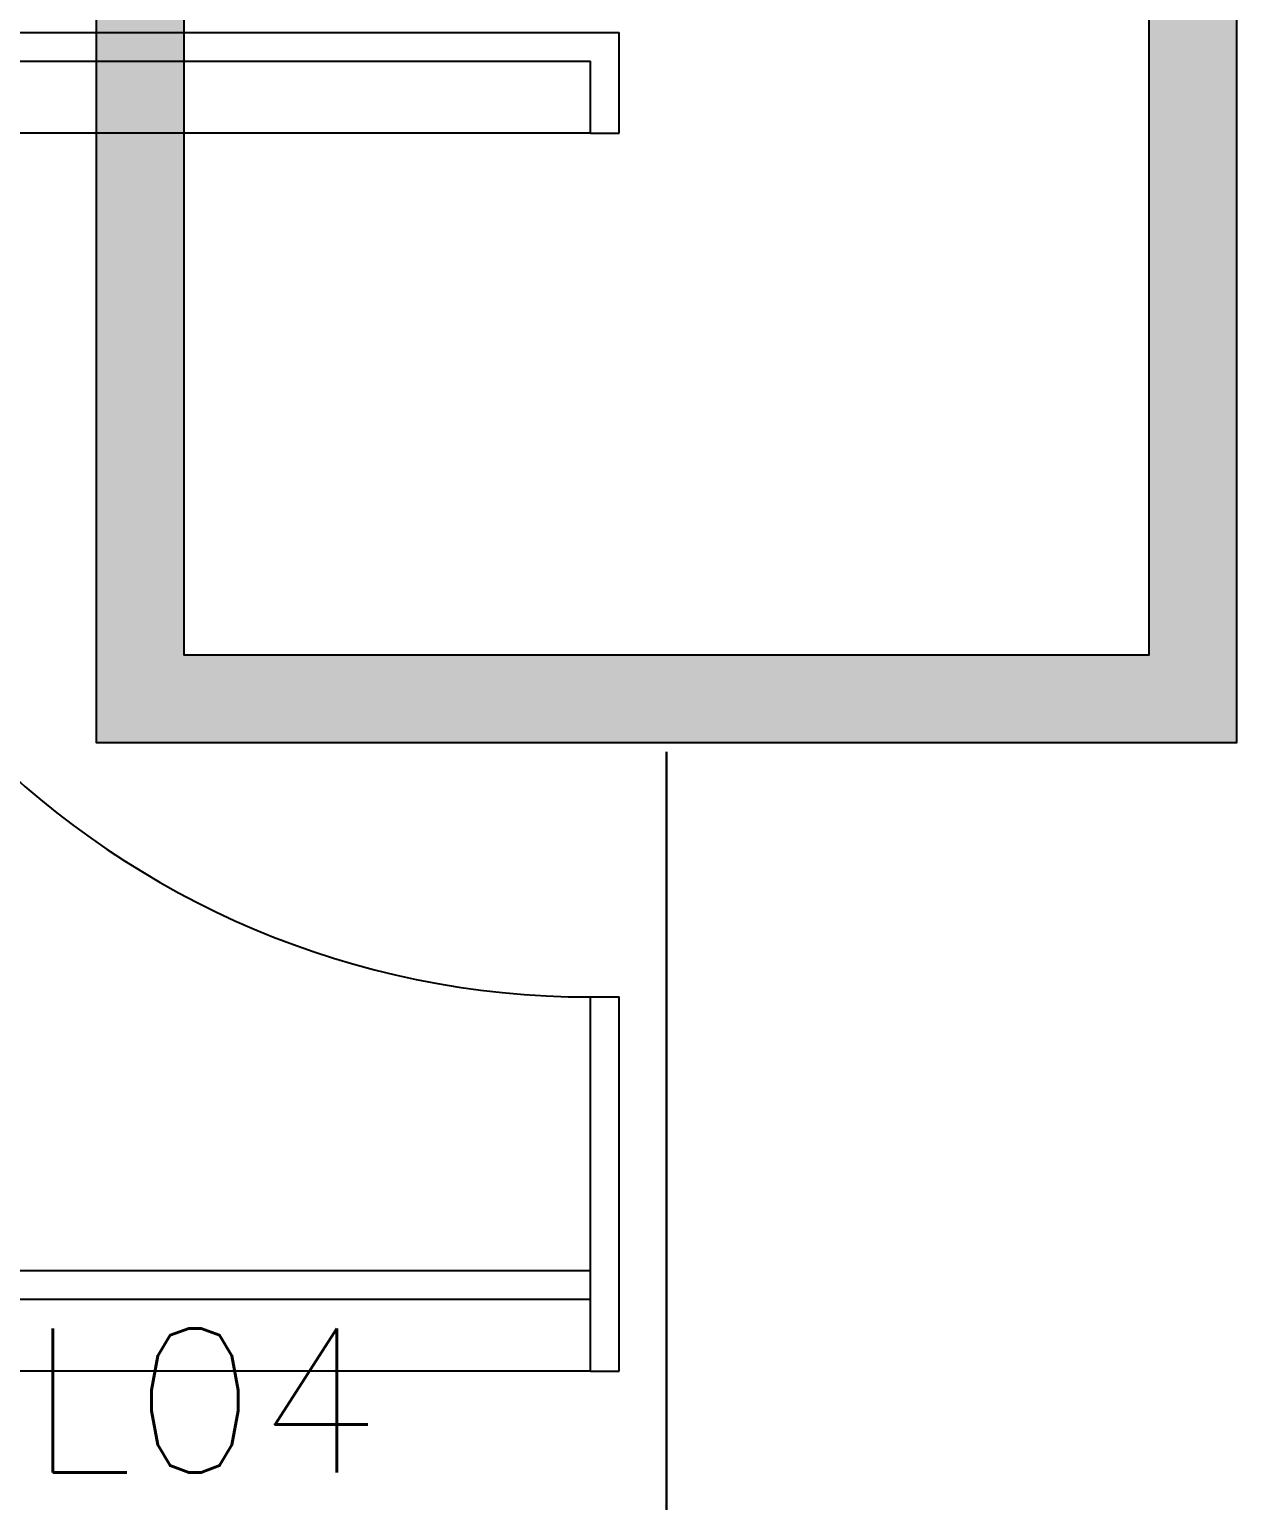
# Model space of a CAD drawing. Header units: metres. Extents: x 2442 to 5008, y 1070 to 2228.
# Drawn here: x 2513.205 to 2514.043, y 1094.23 to 1095.252 of the extents above; entities that cross this region are included whole.
import ezdxf
from ezdxf.enums import TextEntityAlignment as Align

# ---------------------------------------------------------------- set-up
doc = ezdxf.new("R2010")
doc.units = ezdxf.units.M
for name, color, linetype in [('ARQ LAYOUT', 252, 'Continuous'), ('ARQ-TEXTO3', 3, 'Continuous'), ('ARQ_ELÉTRODUTOS', 2, 'Continuous'), ('INDICACAO_CIRCUITO_FIA', 7, 'Continuous'), ('LUMINÁRIAS RESIDENCIAL', 150, 'Continuous')]:
    doc.layers.add(name, color=color, linetype=linetype)
doc.styles.add('ROMANS', font='ROMANS.SHX')

# ---------------------------------------------------------------- blocks, each defined once
blk = doc.blocks.new('*U385', base_point=(1440.18788, 208.20141))
h = blk.add_hatch(color=256)
h.dxf.hatch_style = 1
h.paths.add_polyline_path([(1440.31788, 208.33141), (1440.05788, 208.33141), (1440.05788, 208.07141), (1440.31788, 208.07141)])
h.paths.add_polyline_path([(1440.29788, 208.31141), (1440.29788, 208.09141), (1440.07788, 208.09141), (1440.07788, 208.31141)], flags=16)
h = blk.add_hatch()
h.set_pattern_fill('ANGLE', color=256)
h.set_pattern_definition([(0, (0, 0), (0, 6.985), [5.08, -1.905]), (90, (0, 0), (-6.985, 4e-16), [5.08, -1.905])])
h.paths.add_polyline_path([(1440.05788, 208.33141), (1440.05788, 208.07141), (1440.31788, 208.07141), (1440.31788, 208.33141)])
h.paths.add_polyline_path([(1440.29788, 208.31141), (1440.29788, 208.09141), (1440.07788, 208.09141), (1440.07788, 208.31141)], flags=16)
blk.add_lwpolyline([(1440.05788, 208.33141), (1440.31788, 208.33141), (1440.31788, 208.07141), (1440.05788, 208.07141), (1440.05788, 208.33141)])
blk.add_lwpolyline([(1440.07788, 208.31141), (1440.29788, 208.31141), (1440.29788, 208.09141), (1440.07788, 208.09141)], close=True)
blk = doc.blocks.new('*U386')
at = {"layer": 'LUMINÁRIAS RESIDENCIAL', "xscale": 3.04337730075018, "yscale": 3.04337730075018, "zscale": 3.04337730075018}
blk.add_blockref('*U385', (0, 0), dxfattribs=at)
blk = doc.blocks.new('*U387')
at = {"color": 0, "linetype": 'ByBlock', "lineweight": -2, "transparency": 16777216}
blk.add_blockref('*U386', (0, 2.25), dxfattribs=at)

msp = doc.modelspace()

# ---------------------------------------------------------------- linework, layer by layer
at = {"layer": 'ARQ LAYOUT'}
for points in [[(2512.3667, 1095.2498), (2513.6142, 1095.2498)], [(2513.6142, 1095.1798), (2513.6142, 1095.2498)], [(2512.3667, 1095.2298), (2513.5942, 1095.2298)], [(2513.5942, 1095.1798), (2513.5942, 1095.2298)], [(2513.5942, 1094.3198), (2513.5942, 1094.5798)], [(2513.6142, 1094.3198), (2513.6142, 1094.5798)], [(2512.3667, 1094.3898), (2513.5942, 1094.3898)], [(2513.6142, 1094.3198), (2513.6142, 1094.3898)], [(2512.3667, 1094.3698), (2513.5942, 1094.3698)], [(2513.5942, 1094.3198), (2513.5942, 1094.3698)]]:
    msp.add_lwpolyline(points, dxfattribs=at)
at = {"layer": 'ARQ-TEXTO3'}
for points in [[(2513.5942, 1095.1798), (2512.9942, 1095.1798)], [(2513.5942, 1095.1798), (2513.6142, 1095.1798)], [(2513.5942, 1094.5798), (2513.6142, 1094.5798)], [(2513.5942, 1094.3198), (2512.9942, 1094.3198)], [(2513.5942, 1094.3198), (2513.6142, 1094.3198)]]:
    msp.add_lwpolyline(points, dxfattribs=at)
for centre in [(2513.5942, 1095.1798), (2513.5942, 1094.3198)]:
    msp.add_arc(centre, 0.6, 180, 270, dxfattribs=at)
at = {"layer": 'ARQ_ELÉTRODUTOS'}
for p, q in [((2513.647, 1094.0269), (2513.647, 1094.75)), ((2513.647, 1094.75), (2513.647, 1093.2958))]:
    msp.add_line(p, q, dxfattribs=at)

# ---------------------------------------------------------------- block references
msp.add_blockref('*U387', (2513.647, 1092.9019))

# ---------------------------------------------------------------- texts
at = {"layer": 'INDICACAO_CIRCUITO_FIA', "style": 'ROMANS'}
msp.add_text('ADM-IL04', height=0.1, dxfattribs=at).set_placement((2513.1181, 1094.2496), align=Align.CENTER)

doc.saveas('drawing.dxf')
